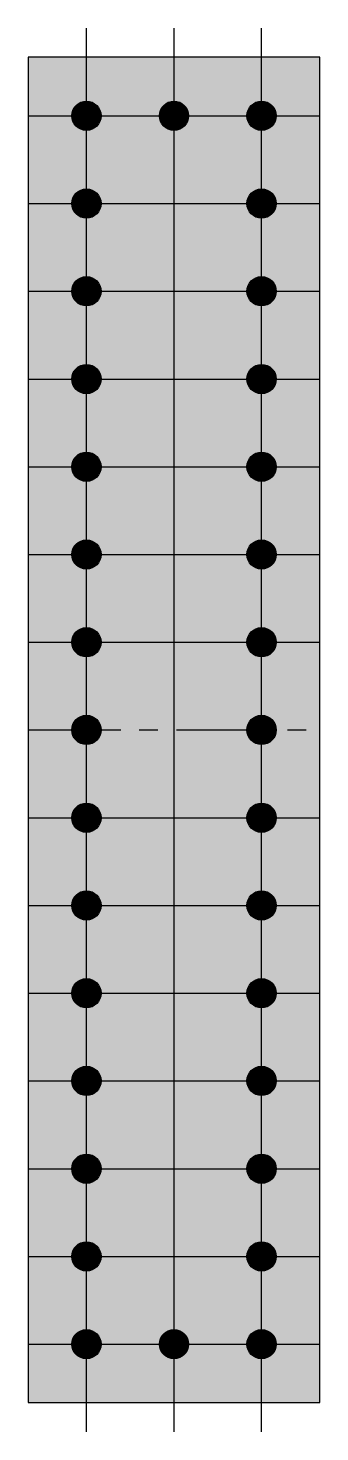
# Model space of a CAD drawing. Header units: inches. Extents: x 0 to 4525, y 0 to 244.
# Drawn here: x 121.05 to 126.05, y 66.05 to 90.05 of the extents above; entities that cross this region are included whole.
import ezdxf

# ---------------------------------------------------------------- set-up
doc = ezdxf.new("R2010")
doc.units = ezdxf.units.IN
doc.linetypes.add('CENTER', pattern=[50.8, 31.75, -6.35, 6.35, -6.35])
for name, color, linetype in [('LetterFill', 7, 'Continuous'), ('LetterOutlines', 61, 'Continuous'), ('PixelFill', 22, 'Continuous'), ('PixelGuides', 160, 'Continuous'), ('PixelHoles', 90, 'Continuous')]:
    doc.layers.add(name, color=color, linetype=linetype)

# ---------------------------------------------------------------- blocks, each defined once
blk = doc.blocks.new('Pixel')
at = {"layer": 'PixelFill'}
h = blk.add_hatch(color=256, dxfattribs=at)
h.paths.add_polyline_path([(0, 0.25), (0, 0), (0.25, 0, 0.414214)])
h.paths.add_polyline_path([(0, 0.25, 0.414214), (-0.25, 0), (0, 0)])
h.paths.add_polyline_path([(0, 0), (-0.25, 0, 0.414214), (0, -0.25)])
h.paths.add_polyline_path([(0.25, 0), (0, 0), (0, -0.25, 0.414214)])
h = blk.add_hatch(color=256, dxfattribs=at)
edge = h.paths.add_edge_path()
edge.add_line((0, 0), (0, 0.25))
edge.add_arc((0, 0), 0.25, 90, 180)
edge.add_line((-0.25, 0), (0, 0))
h = blk.add_hatch(color=256, dxfattribs=at)
edge = h.paths.add_edge_path()
edge.add_line((0, 0), (0.25, 0))
edge.add_arc((0, 0), 0.25, 0, 90)
edge.add_line((0, 0.25), (0, 0))
h = blk.add_hatch(color=256, dxfattribs=at)
edge = h.paths.add_edge_path()
edge.add_line((0, -0.25), (0, 0))
edge.add_line((0, 0), (-0.25, 0))
edge.add_arc((0, 0), 0.25, 180, 270)
h = blk.add_hatch(color=256, dxfattribs=at)
edge = h.paths.add_edge_path()
edge.add_line((0, 0), (0, -0.25))
edge.add_arc((0, 0), 0.25, 270, 360)
edge.add_line((0.25, 0), (0, 0))
at = {"layer": 'PixelHoles'}
blk.add_circle((0, 0), 0.25, dxfattribs=at)

msp = doc.modelspace()

# ---------------------------------------------------------------- hatches: boundary and pattern name
at = {"layer": 'LetterFill'}
msp.add_hatch(color=256, dxfattribs=at).paths.add_polyline_path([(126.051, 66.55), (126.051, 89.55), (121.051, 89.55), (121.051, 66.55)])

# ---------------------------------------------------------------- linework, layer by layer
at = {"layer": 'LetterOutlines'}
msp.add_lwpolyline([(121.051, 66.55), (126.051, 66.55), (126.051, 89.55), (121.051, 89.55)], close=True, dxfattribs=at)
at = {"layer": 'PixelGuides'}
for p, q in [((122.051, 66.05), (122.051, 90.05)), ((123.551, 66.05), (123.551, 90.05)), ((125.051, 66.05), (125.051, 90.05)), ((121.051, 88.55), (126.051, 88.55)), ((121.051, 87.05), (126.051, 87.05)), ((121.051, 85.55), (126.051, 85.55)), ((121.051, 84.05), (126.051, 84.05)), ((121.051, 82.55), (126.051, 82.55)), ((121.051, 81.05), (126.051, 81.05)), ((121.051, 79.55), (126.051, 79.55)), ((121.051, 76.55), (126.051, 76.55)), ((121.051, 75.05), (126.051, 75.05)), ((121.051, 73.55), (126.051, 73.55)), ((121.051, 72.05), (126.051, 72.05)), ((121.051, 70.55), (126.051, 70.55)), ((121.051, 69.05), (126.051, 69.05)), ((121.051, 67.55), (126.051, 67.55))]:
    msp.add_line(p, q, dxfattribs=at)
at = {"layer": 'PixelGuides', "color": 180, "linetype": 'CENTER', "ltscale": 0.05}
msp.add_line((121.051, 78.05), (126.051, 78.05), dxfattribs=at)

# ---------------------------------------------------------------- block references
at = {"layer": 'PixelHoles'}
for p in [(122.051, 88.55), (123.551, 88.55), (125.051, 88.55), (122.051, 87.05), (125.051, 87.05), (122.051, 85.55), (125.051, 85.55), (122.051, 84.05), (125.051, 84.05), (122.051, 82.55), (125.051, 82.55), (122.051, 81.05), (125.051, 81.05), (122.051, 79.55), (125.051, 79.55), (122.051, 78.05), (125.051, 78.05), (122.051, 76.55), (125.051, 76.55), (122.051, 75.05), (125.051, 75.05), (122.051, 73.55), (125.051, 73.55), (122.051, 72.05), (125.051, 72.05), (122.051, 70.55), (125.051, 70.55), (122.051, 69.05), (125.051, 69.05), (122.051, 67.55), (123.551, 67.55), (125.051, 67.55)]:
    msp.add_blockref('Pixel', p, dxfattribs=at)

doc.saveas('drawing.dxf')
